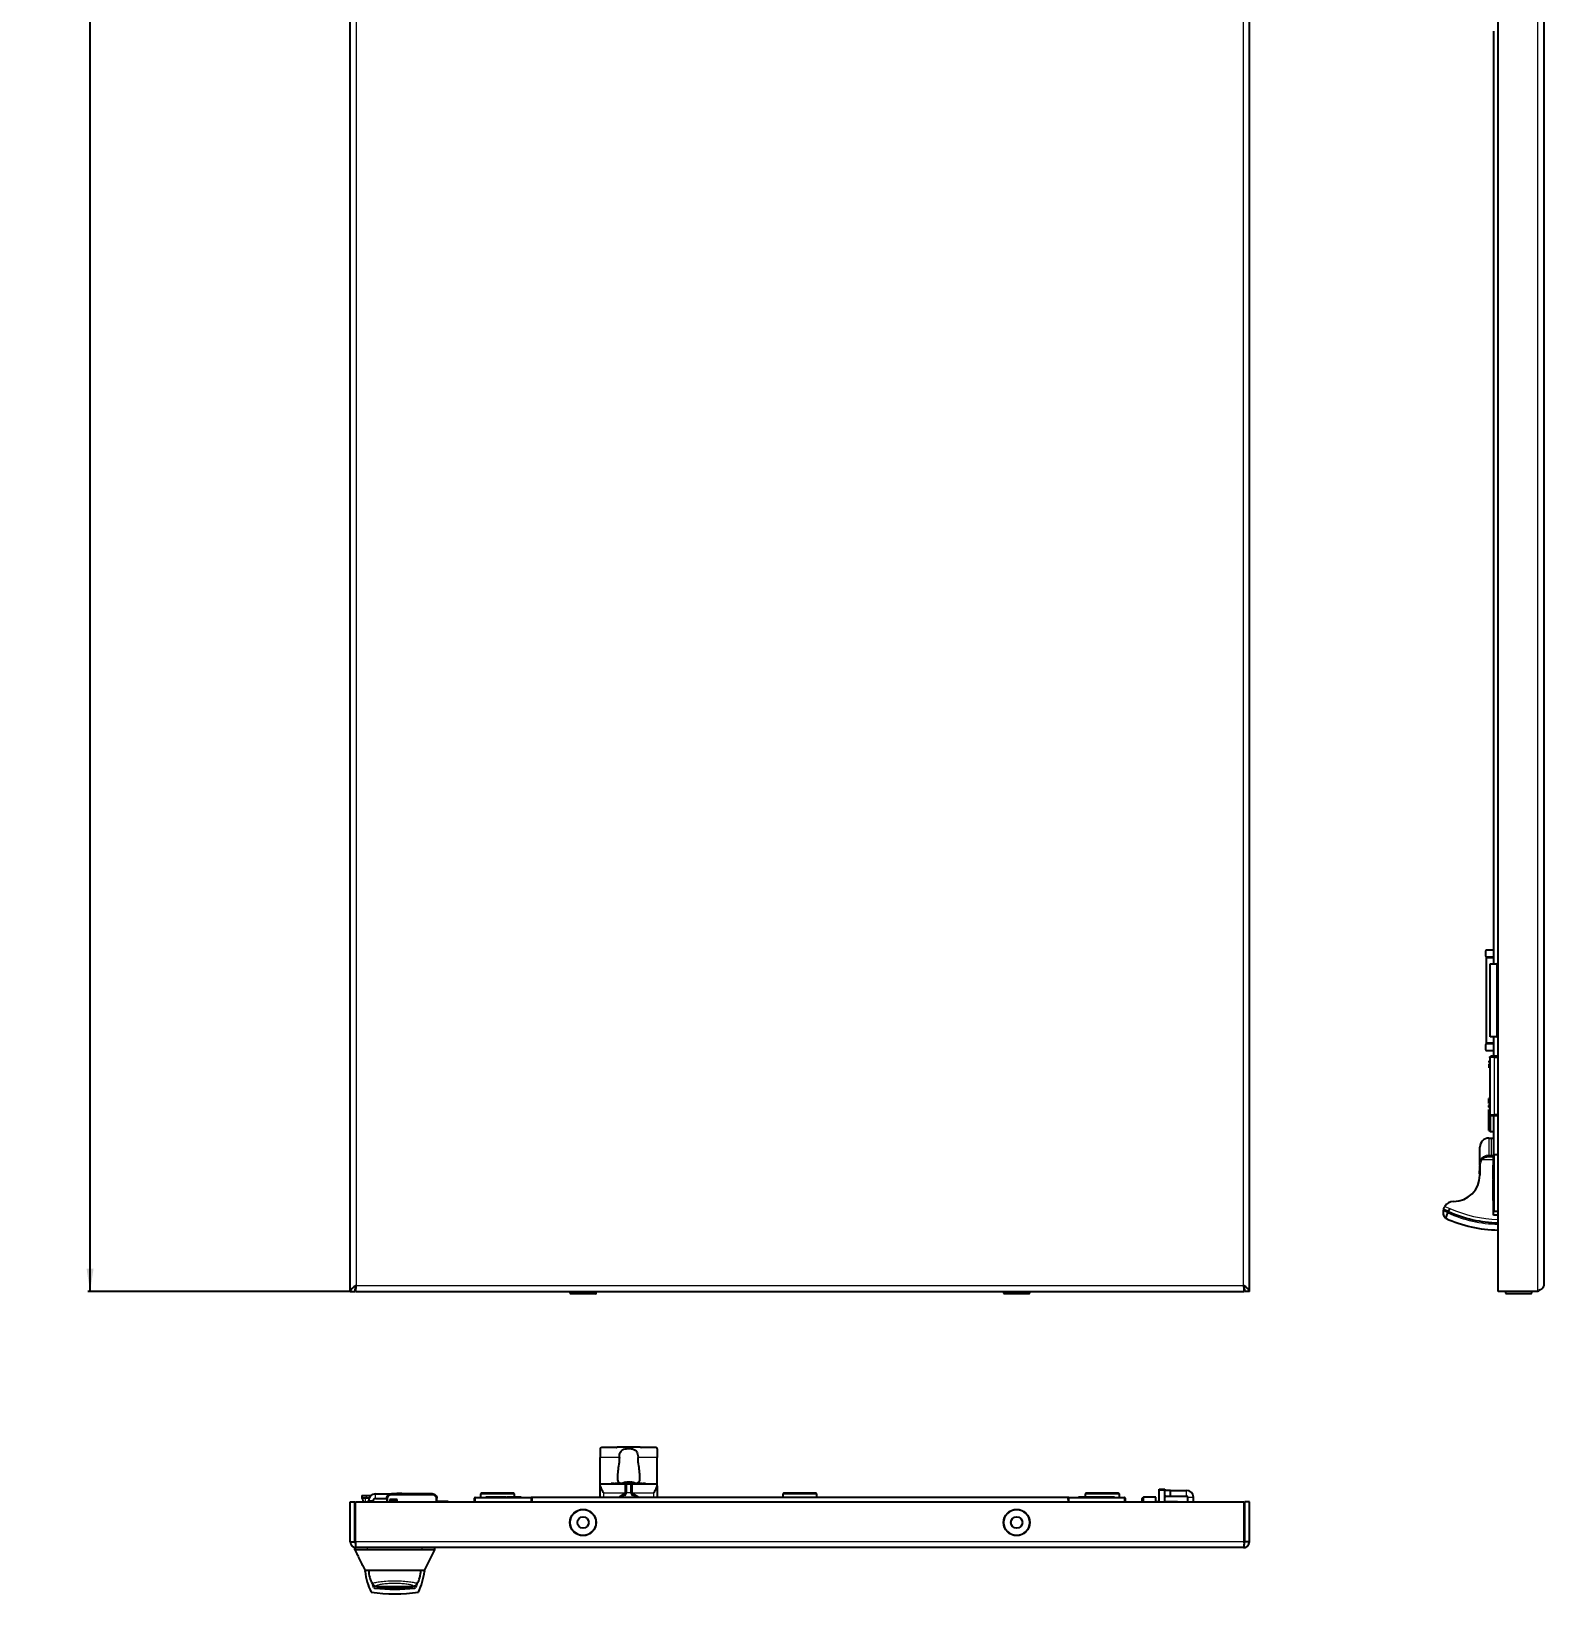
# Model space of a CAD drawing. Header units: millimetres. Extents: x -145 to 1282, y -1011 to 1043.
# Drawn here: x -145 to 517, y -1011 to -327 of the extents above; entities that cross this region are included whole.
import ezdxf

# ---------------------------------------------------------------- set-up
doc = ezdxf.new("R2010")
doc.units = ezdxf.units.MM
doc.layers.add('FORMAT', color=7, linetype='Continuous')
doc.styles.add('SLDTEXTSTYLE0', font='TXT', dxfattribs={"width": 0.75})
doc.dimstyles.new('SLDDIMSTYLE0', dxfattribs={"dimtxt": 20, "dimasz": 10, "dimexe": 0, "dimexo": 0.0625, "dimgap": 5, "dimtad": 2, "dimdec": 1, "dimrnd": 1e-09, "dimzin": 12, "dimdsep": 46, "dimtxsty": 'SLDTEXTSTYLE0', "dimsah": 1, "dimcen": 0.09, "dimadec": 0, "dimazin": 3, "dimtfac": 1, "dimtofl": 0, "dimtmove": 0, "dimatfit": 3, "dimfxl": 0, "dimfrac": 2, "dimtolj": 1, "dimtzin": 12, "dimarcsym": 0})

# ---------------------------------------------------------------- blocks, each defined once
blk = doc.blocks.new('_D_1')
at = {"layer": 'FORMAT'}
for p, q in [((-5.7, 876.15), (-120.7, 876.15)), ((-119.7, -878.85), (-119.7, 876.15)), ((-5.7, -878.85), (-120.7, -878.85))]:
    blk.add_line(p, q, dxfattribs=at)
for points in [[(-119.7, 876.15), (-121.24, 866.15), (-118.16, 866.15)], [(-119.7, -878.85), (-118.16, -868.85), (-121.24, -868.85)]]:
    blk.add_solid(points, dxfattribs=at)
at = {"layer": 'FORMAT', "insert": (-145.48, 25.97), "char_height": 20, "attachment_point": 1, "rotation": 90, "style": 'SLDTEXTSTYLE0'}
blk.add_mtext('1755', dxfattribs=at)

msp = doc.modelspace()

# ---------------------------------------------------------------- linework, layer by layer
at = {"color": 7, "linetype": 'Continuous', "lineweight": 25}
for p, q in [((-5.69, -878.85), (-5.69, 876.15)), ((388.31, -878.85), (388.31, 876.15)), ((497.27, -878.85), (497.27, 876.15)), ((517.27, -78.85), (517.27, -876.25)), ((495.27, -326.85), (495.27, -735.35)), ((491.72, -729.85), (491.72, -731.85)), ((495.27, -729.35), (492.22, -729.35)), ((492.22, -732.35), (495.27, -732.35)), ((492.22, -732.35), (492.22, -732.65)), ((494.72, -732.35), (494.72, -732.65)), ((492.22, -770.05), (492.22, -732.65)), ((492.22, -732.65), (495.22, -732.65)), ((493.77, -735.35), (496.77, -735.35)), ((493.77, -767.35), (493.77, -735.35)), ((495.22, -732.65), (495.27, -732.65)), ((497.27, -735.35), (496.77, -735.35)), ((491.72, -770.85), (491.72, -772.85)), ((495.22, -770.05), (492.22, -770.05)), ((492.22, -770.05), (492.22, -770.35)), ((495.27, -770.35), (492.22, -770.35)), ((492.22, -773.35), (495.27, -773.35)), ((496.77, -767.35), (493.77, -767.35)), ((494.72, -770.05), (494.72, -770.35)), ((495.27, -770.05), (495.22, -770.05)), ((495.27, -767.35), (495.27, -775.85)), ((496.77, -767.35), (497.27, -767.35)), ((493.67, -776.35), (493.67, -801.35)), ((497.27, -775.85), (495.67, -775.85)), ((493.67, -793.95), (493.27, -794.35)), ((493.27, -796.6), (493.27, -794.35)), ((493.27, -798.16), (493.27, -797.44)), ((493.27, -801.35), (493.27, -799.12)), ((493.27, -808.35), (493.27, -801.35)), ((493.77, -801.35), (493.77, -808.85)), ((495.27, -801.85), (495.27, -818.85)), ((495.67, -801.85), (497.16, -801.85)), ((493.27, -808.35), (493.77, -808.85)), ((493.27, -811.7), (493.27, -811.7)), ((493.27, -811.7), (493.3, -811.7)), ((493.3, -811.7), (494.26, -811.7)), ((493.77, -808.85), (495.27, -808.85)), ((494.26, -811.7), (495.27, -811.7)), ((489.27, -821.64), (489.27, -815.7)), ((489.27, -821.64), (489.27, -815.7)), ((493.27, -819.7), (495.27, -819.7)), ((495.27, -818.85), (495.57, -818.85)), ((495.27, -843.55), (495.27, -819.15)), ((495.57, -818.85), (496.22, -818.85)), ((496.22, -818.85), (497.27, -818.85)), ((489.16, -825.85), (489.17, -825.85)), ((489.17, -824.03), (489.27, -824.03)), ((489.17, -824.16), (489.27, -824.16)), ((489.17, -824.16), (489.17, -825.72)), ((489.17, -825.72), (489.27, -825.72)), ((489.17, -825.85), (489.27, -825.85)), ((489.17, -825.92), (489.27, -825.92)), ((489.17, -826.05), (489.27, -826.05)), ((489.17, -827.05), (489.17, -826.05)), ((489.17, -827.05), (489.27, -827.05)), ((489.17, -827.55), (489.17, -827.05)), ((489.17, -827.55), (489.27, -827.55)), ((489.27, -823.7), (489.27, -821.64)), ((489.27, -823.7), (489.27, -827.95)), ((495.07, -823.5), (495.27, -823.5)), ((495.07, -826.46), (495.07, -823.5)), ((495.07, -828.45), (495.07, -826.46)), ((495.07, -826.46), (495.27, -826.46)), ((495.05, -829.89), (495.27, -829.89)), ((495.07, -833.05), (495.05, -833.05)), ((495.07, -828.45), (495.27, -828.45)), ((495.07, -829.8), (495.07, -828.45)), ((495.07, -829.8), (495.27, -829.8)), ((495.07, -831.46), (495.07, -830.06)), ((495.07, -832.51), (495.07, -831.46)), ((495.07, -831.46), (495.27, -831.46)), ((495.07, -832.51), (495.27, -832.51)), ((495.07, -834.38), (495.07, -832.51)), ((495.07, -834.38), (495.27, -834.38)), ((495.07, -835.18), (495.07, -834.38)), ((495.07, -835.18), (495.27, -835.18)), ((495.07, -838.99), (495.27, -838.99)), ((475.54, -843.88), (473.38, -842.99)), ((495.27, -845.5), (495.27, -843.55)), ((497.27, -845.5), (495.27, -845.5)), ((497.27, -843.85), (495.57, -843.85)), ((-5.69, -878.85), (-3.69, -878.85)), ((-3.39, -878.85), (-3.39, -877.17)), ((-3.39, -878.85), (386.01, -878.85)), ((90.56, -878.85), (90.56, -879.6)), ((99.32, -879.85), (90.81, -879.85)), ((101.81, -879.85), (99.32, -879.85)), ((102.06, -879.6), (102.06, -878.85)), ((280.56, -878.85), (280.56, -879.6)), ((291.81, -879.85), (280.81, -879.85)), ((292.06, -879.6), (292.06, -878.85)), ((386.01, -876.85), (386.01, -878.85)), ((388.31, -878.85), (386.31, -878.85)), ((514.67, -878.85), (497.27, -878.85)), ((500.52, -878.85), (500.52, -879.6)), ((511.77, -879.85), (500.77, -879.85)), ((512.02, -879.6), (512.02, -878.85)), ((103.81, -947.75), (103.81, -951.59)), ((110.83, -947.19), (105.31, -947.19)), ((111.72, -947.14), (111.19, -947.15)), ((120.91, -947.09), (111.72, -947.09)), ((121.42, -947.15), (120.91, -947.14)), ((127.31, -947.19), (121.79, -947.19)), ((128.81, -947.75), (128.81, -951.59)), ((103.81, -963.09), (103.81, -951.59)), ((128.81, -963.09), (128.81, -951.59)), ((103.81, -963.96), (103.81, -963.09)), ((103.81, -963.09), (117.31, -963.09)), ((103.81, -969.09), (103.81, -963.96)), ((108.69, -962.99), (108.69, -963.09)), ((108.83, -962.99), (108.83, -963.09)), ((108.95, -962.99), (108.95, -963.09)), ((109.76, -962.99), (108.95, -962.99)), ((109.76, -962.99), (109.76, -963.09)), ((109.91, -962.99), (109.91, -963.09)), ((110.03, -962.99), (110.03, -963.09)), ((110.36, -962.99), (110.36, -963.09)), ((110.55, -962.99), (110.55, -963.09)), ((111.08, -962.99), (111.08, -963.09)), ((111.46, -958.87), (111.46, -961.46)), ((111.56, -962.99), (111.56, -963.09)), ((111.73, -962.99), (111.73, -963.09)), ((112.19, -962.99), (112.19, -963.09)), ((112.33, -962.99), (112.33, -963.09)), ((112.45, -962.99), (112.45, -963.09)), ((112.76, -962.99), (112.76, -963.09)), ((114.04, -962.99), (112.92, -962.99)), ((114.04, -962.99), (114.04, -963.09)), ((114.17, -962.99), (114.17, -963.09)), ((114.37, -962.99), (114.37, -963.09)), ((114.38, -962.99), (114.38, -963.09)), ((114.97, -962.99), (114.38, -962.99)), ((114.97, -962.99), (114.97, -963.09)), ((115.24, -962.76), (115.21, -962.53)), ((115.28, -962.77), (115.25, -962.46)), ((115.27, -962.62), (115.27, -962.53)), ((115.87, -962.99), (115.29, -962.99)), ((115.31, -967.09), (115.31, -963.09)), ((115.31, -963.09), (117.31, -963.09)), ((115.87, -962.99), (115.87, -963.09)), ((115.88, -962.99), (115.88, -963.09)), ((115.88, -962.99), (116.06, -962.99)), ((116.06, -962.99), (116.06, -963.09)), ((116.06, -962.99), (116.06, -962.99)), ((116.09, -962.49), (116.08, -962.46)), ((116.08, -962.99), (116.08, -963.09)), ((116.23, -962.99), (116.23, -963.09)), ((117.03, -962.99), (116.23, -962.99)), ((117.03, -962.99), (117.03, -963.09)), ((117.17, -962.99), (117.17, -963.09)), ((117.29, -962.99), (117.29, -963.09)), ((117.31, -963.09), (117.31, -967.09)), ((117.36, -962.53), (117.37, -962.46)), ((117.38, -963.02), (117.58, -963.01)), ((117.72, -962.65), (117.73, -962.53)), ((117.72, -962.99), (117.72, -963.09)), ((117.81, -963.09), (128.81, -963.09)), ((117.84, -962.99), (117.84, -963.09)), ((118.21, -962.99), (118.21, -963.09)), ((118.47, -962.99), (118.47, -963.09)), ((118.59, -962.99), (118.59, -963.09)), ((118.73, -962.99), (118.73, -963.09)), ((118.85, -962.99), (118.85, -963.09)), ((119.28, -962.99), (119.28, -963.09)), ((119.31, -962.99), (119.28, -962.99)), ((119.32, -962.99), (119.32, -963.09)), ((119.35, -962.99), (119.35, -963.09)), ((119.51, -962.99), (119.51, -963.09)), ((119.86, -962.99), (119.86, -963.09)), ((120.35, -962.99), (120.35, -963.09)), ((120.55, -962.99), (120.55, -963.09)), ((120.89, -962.99), (120.89, -963.09)), ((121.05, -962.99), (121.05, -963.09)), ((122.11, -962.99), (121.05, -962.99)), ((121.16, -961.46), (121.16, -958.87)), ((122.11, -962.99), (122.11, -963.09)), ((122.42, -962.99), (122.42, -963.09)), ((122.59, -962.99), (122.59, -963.09)), ((122.96, -962.99), (122.96, -963.09)), ((123.72, -962.99), (122.96, -962.99)), ((123.72, -962.99), (123.72, -963.09)), ((128.81, -963.96), (128.81, -963.09)), ((128.81, -963.96), (128.81, -969.09)), ((-5.69, -971.09), (-3.69, -971.09)), ((-5.69, -988.49), (-5.69, -971.09)), ((-3.69, -988.49), (-3.69, -971.09)), ((-3.39, -988.49), (-3.39, -971.09)), ((-3.39, -971.09), (386.01, -971.09)), ((-0.69, -968.19), (1.31, -968.19)), ((-0.69, -968.19), (-0.69, -969.09)), ((1.31, -969.49), (-0.29, -969.49)), ((-0.1, -971.09), (-0.19, -969.49)), ((1.31, -968.19), (3.51, -968.19)), ((2.52, -969.49), (1.31, -969.49)), ((2.31, -971.09), (2.31, -970.59)), ((4.31, -971.09), (4.31, -970.59)), ((5.31, -967.59), (11.81, -967.59)), ((5.31, -969.59), (10.31, -969.59)), ((10.31, -969.49), (10.31, -971.09)), ((11.71, -970.04), (11.71, -971.09)), ((14.91, -970.04), (11.71, -970.04)), ((11.71, -970.79), (14.91, -970.79)), ((30.31, -967.49), (12.31, -967.49)), ((14.91, -971.09), (14.91, -970.04)), ((32.31, -971.09), (32.31, -969.49)), ((36.71, -970.89), (32.31, -970.89)), ((48.81, -971.09), (48.81, -969.39)), ((49.11, -969.09), (73.51, -969.09)), ((51.81, -967.09), (51.31, -967.59)), ((51.31, -967.59), (51.31, -969.09)), ((66.31, -967.59), (51.31, -967.59)), ((51.81, -967.09), (65.81, -967.09)), ((53.67, -968.89), (53.67, -969.09)), ((57.48, -968.89), (57.48, -969.09)), ((57.48, -968.89), (58.27, -968.89)), ((58.27, -968.89), (58.27, -969.09)), ((58.27, -968.89), (60.15, -968.89)), ((59.61, -968.89), (59.61, -968.86)), ((60.15, -968.89), (60.15, -969.09)), ((60.15, -968.89), (61.2, -968.89)), ((61.2, -968.89), (61.2, -969.09)), ((61.2, -968.89), (62.6, -968.89)), ((62.77, -968.86), (62.77, -969.09)), ((62.85, -968.89), (62.85, -969.09)), ((62.85, -968.89), (64.21, -968.89)), ((64.21, -968.89), (64.21, -969.09)), ((64.21, -968.89), (66.2, -968.89)), ((66.31, -967.59), (65.81, -967.09)), ((66.2, -968.89), (66.2, -969.09)), ((66.2, -968.89), (69.16, -968.89)), ((66.31, -968.89), (66.31, -967.59)), ((69.16, -968.89), (69.16, -969.09)), ((308.81, -969.09), (73.81, -969.09)), ((73.81, -969.09), (73.81, -969.39)), ((73.81, -969.39), (73.81, -970.03)), ((73.81, -970.03), (73.81, -971.09)), ((115.31, -967.09), (115.31, -967.12)), ((117.31, -967.12), (117.31, -967.09)), ((184.31, -967.09), (183.81, -967.59)), ((183.81, -967.59), (183.81, -969.09)), ((197.8, -967.59), (183.81, -967.59)), ((184.31, -967.09), (197.37, -967.09)), ((197.37, -967.09), (198.31, -967.09)), ((198.81, -967.59), (197.8, -967.59)), ((198.81, -967.59), (198.31, -967.09)), ((198.81, -969.09), (198.81, -967.59)), ((308.81, -969.09), (308.81, -969.39)), ((308.81, -970.03), (308.81, -969.39)), ((308.81, -970.03), (308.81, -971.09)), ((309.11, -969.09), (333.51, -969.09)), ((313.46, -968.89), (313.46, -969.09)), ((313.46, -968.89), (313.81, -968.89)), ((313.81, -968.89), (313.81, -969.09)), ((313.81, -968.89), (314.06, -968.89)), ((314.06, -968.89), (314.06, -969.09)), ((314.06, -968.89), (314.17, -968.89)), ((314.17, -968.89), (314.17, -969.09)), ((315.2, -968.89), (315.2, -969.09)), ((315.2, -968.89), (315.85, -968.89)), ((315.87, -968.89), (315.87, -969.09)), ((315.87, -968.89), (316.2, -968.89)), ((316.2, -968.89), (316.2, -969.09)), ((316.81, -967.09), (316.31, -967.59)), ((316.31, -967.59), (316.31, -968.89)), ((331.31, -967.59), (316.31, -967.59)), ((316.81, -967.09), (330.81, -967.09)), ((319.52, -969.09), (319.52, -968.86)), ((319.66, -968.89), (320.44, -968.89)), ((320.44, -968.89), (320.44, -969.09)), ((320.44, -968.89), (321.23, -968.89)), ((321.23, -968.89), (321.23, -969.09)), ((321.23, -968.89), (321.72, -968.89)), ((321.72, -968.89), (321.72, -969.09)), ((321.72, -968.89), (323.11, -968.89)), ((322.75, -968.86), (322.75, -968.89)), ((323.11, -968.89), (323.11, -969.09)), ((323.11, -968.89), (324.16, -968.89)), ((324.16, -968.89), (324.16, -969.09)), ((325.2, -968.89), (325.2, -969.09)), ((325.2, -968.89), (327.17, -968.89)), ((327.17, -968.89), (327.17, -969.09)), ((327.17, -968.89), (329.16, -968.89)), ((329.16, -968.89), (329.16, -969.09)), ((331.31, -967.59), (330.81, -967.09)), ((331.31, -969.09), (331.31, -967.59)), ((333.81, -969.39), (333.81, -971.09)), ((341.26, -971.09), (341.26, -969.64)), ((347.26, -969.04), (341.86, -969.04)), ((347.26, -971.09), (347.26, -969.04)), ((348.76, -971.04), (347.51, -971.04)), ((348.76, -966.04), (348.76, -965.54)), ((348.76, -965.54), (351.26, -965.54)), ((348.76, -971.09), (348.76, -966.04)), ((351.26, -965.54), (351.26, -966.04)), ((351.26, -971.09), (351.26, -966.04)), ((351.76, -966.04), (351.26, -966.08)), ((356.7, -971.04), (351.26, -971.04)), ((353.76, -966.04), (351.76, -966.04)), ((351.76, -968.54), (353.76, -968.54)), ((353.76, -966.04), (360.76, -966.04)), ((353.76, -968.54), (353.76, -966.04)), ((353.76, -968.54), (360.76, -968.54)), ((356.75, -971.09), (356.7, -971.04)), ((356.7, -971.09), (356.7, -971.04)), ((361.26, -971.09), (361.26, -969.04)), ((363.76, -971.09), (363.76, -969.04)), ((386.01, -988.49), (386.01, -971.09)), ((388.31, -971.09), (386.31, -971.09)), ((386.31, -988.49), (386.31, -971.09)), ((388.31, -988.49), (388.31, -971.09)), ((-5.69, -988.49), (-3.69, -988.49)), ((-3.69, -992.09), (-3.69, -991.09)), ((-3.09, -991.09), (-3.69, -991.09)), ((385.71, -991.09), (-3.09, -991.09)), ((25.81, -992.09), (1.81, -992.09)), ((26.81, -1001.09), (31.34, -992.03)), ((31.31, -992.09), (31.31, -991.09)), ((388.31, -988.49), (386.31, -988.49)), ((3.21, -1001.09), (0.81, -1001.09)), ((0.85, -1001.09), (0.85, -1001.3)), ((24.41, -1001.09), (3.21, -1001.09)), ((26.81, -1001.09), (24.41, -1001.09)), ((26.77, -1001.3), (26.77, -1001.09)), ((7.98, -1008.07), (19.57, -1008.07)), ((7.98, -1008.07), (8.12, -1008.07))]:
    msp.add_line(p, q, dxfattribs=at)
at = {"color": 8, "linetype": 'Continuous', "lineweight": 18}
for p, q in [((514.67, -878.85), (514.67, 876.15)), ((385.71, -876.25), (385.71, 873.55)), ((-3.09, -78.82), (-3.09, -876.25)), ((495.22, -732.65), (495.22, -732.35)), ((495.22, -735.35), (495.22, -732.65)), ((496.77, -767.35), (496.77, -735.35)), ((495.22, -770.05), (495.22, -767.35)), ((495.22, -770.35), (495.22, -770.05)), ((495.67, -776.35), (497.27, -776.35)), ((495.67, -801.35), (495.67, -776.35)), ((497.27, -801.35), (495.67, -801.35)), ((493.3, -819.2), (493.3, -811.7)), ((494.26, -811.7), (494.26, -819.2)), ((489.27, -815.7), (489.27, -815.7)), ((495.27, -821.2), (490.15, -821.2)), ((493.27, -819.7), (493.27, -819.2)), ((493.27, -819.2), (493.3, -819.2)), ((493.3, -819.7), (493.3, -819.2)), ((493.3, -819.2), (494.26, -819.2)), ((494.26, -819.2), (495.27, -819.2)), ((495.27, -819.15), (495.57, -819.15)), ((495.57, -818.85), (495.57, -819.15)), ((497.27, -819.15), (495.57, -819.15)), ((495.57, -819.15), (495.57, -843.55)), ((473.94, -841.6), (476.14, -842.51)), ((495.07, -837.76), (495.27, -837.76)), ((495.27, -843.55), (495.57, -843.55)), ((495.57, -843.55), (495.57, -843.85)), ((495.57, -843.55), (497.27, -843.55)), ((-3.09, -876.25), (385.71, -876.25)), ((90.56, -879.6), (99.45, -879.6)), ((99.45, -879.6), (102.06, -879.6)), ((280.56, -879.6), (292.06, -879.6)), ((500.52, -879.6), (512.02, -879.6)), ((112.22, -951.59), (103.81, -951.59)), ((128.81, -951.59), (120.4, -951.59)), ((112.92, -962.99), (112.92, -963.09)), ((114.81, -967.09), (114.81, -963.09)), ((117.81, -963.09), (117.81, -967.09)), ((-0.69, -969.09), (1.31, -969.09)), ((0.81, -969.49), (0.9, -971.09)), ((1.31, -968.19), (1.31, -969.09)), ((1.31, -969.09), (2.71, -969.09)), ((1.31, -969.49), (1.31, -969.09)), ((4.31, -970.59), (2.31, -970.59)), ((5.31, -969.59), (5.31, -967.59)), ((10.81, -971.09), (10.81, -969.49)), ((14.91, -970.24), (11.71, -970.24)), ((12.31, -967.99), (30.31, -967.99)), ((31.81, -969.49), (31.81, -971.09)), ((36.71, -971.09), (36.71, -970.89)), ((49.11, -969.39), (48.81, -969.39)), ((49.11, -969.09), (49.11, -969.39)), ((49.11, -969.39), (49.11, -971.09)), ((73.51, -969.39), (49.11, -969.39)), ((54.9, -968.89), (54.9, -969.09)), ((73.51, -969.09), (73.51, -969.39)), ((73.51, -971.09), (73.51, -969.39)), ((73.81, -969.39), (73.51, -969.39)), ((105.31, -967.09), (114.81, -967.09)), ((105.31, -967.09), (105.31, -969.09)), ((114.45, -967.6), (114.58, -968.08)), ((114.81, -967.09), (115.31, -967.09)), ((114.81, -967.12), (114.81, -967.09)), ((114.81, -967.12), (115.31, -967.12)), ((117.31, -967.09), (115.31, -967.09)), ((117.31, -967.09), (117.81, -967.09)), ((117.31, -967.12), (117.81, -967.12)), ((117.81, -967.09), (117.81, -967.12)), ((117.81, -967.09), (127.31, -967.09)), ((118.03, -968.08), (118.17, -967.6)), ((127.31, -969.09), (127.31, -967.09)), ((309.11, -969.39), (308.81, -969.39)), ((309.11, -969.39), (309.11, -969.09)), ((309.11, -969.39), (309.11, -971.09)), ((333.51, -969.39), (309.11, -969.39)), ((317.94, -968.89), (317.94, -969.09)), ((333.51, -969.09), (333.51, -969.39)), ((333.51, -971.09), (333.51, -969.39)), ((333.81, -969.39), (333.51, -969.39)), ((341.86, -969.04), (341.86, -971.09)), ((347.51, -971.04), (347.51, -971.09)), ((351.26, -966.04), (348.76, -966.04)), ((360.76, -968.54), (360.76, -966.04)), ((361.26, -969.04), (363.76, -969.04)), ((386.01, -988.49), (-3.39, -988.49)), ((1.81, -992.09), (1.81, -991.09)), ((25.81, -992.09), (25.81, -991.09))]:
    msp.add_line(p, q, dxfattribs=at)
at = {"color": 7, "linetype": 'Continuous', "lineweight": 25, "flags": 128}
for points in [[(386.31, -977.59), (386.17, -977.34), (386.01, -977.07)], [(386.01, -986.11), (386.17, -985.84), (386.31, -985.59)], [(4.69, -1008.52), (4.33, -1007.63), (4.23, -1007.35)], [(23.5, -1007.03), (23.28, -1007.63), (22.92, -1008.52)]]:
    msp.add_lwpolyline(points, dxfattribs=at)
at = {"color": 8, "linetype": 'Continuous', "lineweight": 18, "flags": 128}
for points in [[(386.01, -977.66), (386.3, -978.25), (386.31, -978.27)], [(386.31, -984.9), (386.3, -984.92), (386.01, -985.51)]]:
    msp.add_lwpolyline(points, dxfattribs=at)
at = {"color": 7, "linetype": 'Continuous', "lineweight": 25}
for centre, radius in [((96.31, -980.09), 5.75), ((96.31, -980.09), 2.5), ((286.31, -980.09), 5.75), ((286.31, -980.09), 2.5)]:
    msp.add_circle(centre, radius, dxfattribs=at)
at = {"color": 8, "linetype": 'Continuous', "lineweight": 18}
for centre in [(96.31, -980.09), (286.31, -980.09)]:
    msp.add_circle(centre, 5.5, dxfattribs=at)
at = {"color": 7, "linetype": 'Continuous', "lineweight": 25}
for centre, radius, start, end in [((492.22, -729.85), 0.5, 90, 180), ((492.22, -731.85), 0.5, 180, 270), ((492.22, -770.85), 0.5, 90, 180), ((492.22, -772.85), 0.5, 180, 270), ((493.27, -815.7), 4, 90, 180), ((493.27, -815.7), 4, 90, 180), ((493.27, -823.7), 4, 141.31781, 180), ((495.57, -819.15), 0.3, 90, 180), ((477.77, -827.95), 11.5, 270, 0), ((477.77, -843.95), 4.5, 90, 148.43185), ((498.27, -793.8), 58.2, 245.70354, 269.01549), ((498.27, -793.8), 55, 245.58594, 268.9582), ((495.57, -843.55), 0.3, 180, 270), ((90.81, -879.6), 0.25, 180, 270), ((101.81, -879.6), 0.25, 270, 0), ((280.81, -879.6), 0.25, 180, 270), ((291.81, -879.6), 0.25, 270, 0), ((500.77, -879.6), 0.25, 180, 270), ((511.77, -879.6), 0.25, 270, 0), ((116.31, -970.39), 8, 98.41771, 108.44436), ((116.34, -966.72), 4.34, 104.99458, 114.66368), ((114.99, -968.3), 5.54, 85.14071, 94.85929), ((115.34, -962.55), 0.133, 135.20997, 169.83797), ((116.36, -970.48), 8.03, 91.99978, 97.83609), ((116.72, -964.14), 1.85, 119.67191, 132.73716), ((116.79, -968.96), 6.5, 92.24647, 98.7173), ((115.83, -968.91), 6.45, 85.77538, 87.76397), ((116.25, -970.48), 8.03, 82.16391, 88.00022), ((116.16, -966.8), 4.43, 65.15746, 74.45727), ((117.24, -964.09), 1.64, 72.5824, 85.536), ((116.31, -970.39), 8, 70.1778, 81.58229), ((116.32, -969.42), 7.03, 70.80686, 78.43412), ((118.33, -965.12), 2.36, 82.549, 97.451), ((-0.29, -969.09), 0.4, 180, 270), ((5.31, -970.59), 3, 90, 180), ((5.31, -970.59), 1, 90, 180), ((36.71, -971.49), 0.6, 41.81031, 90), ((49.11, -969.39), 0.3, 90, 180), ((73.51, -969.39), 0.3, 0, 90), ((116.31, -974.09), 6.25, 106.01339, 126.8699), ((114.31, -967.12), 1, 286.01339, 0), ((118.31, -967.12), 1, 180, 253.98661), ((116.31, -974.09), 6.25, 53.1301, 73.98661), ((309.11, -969.39), 0.3, 90, 180), ((333.51, -969.39), 0.3, 0, 90), ((341.86, -969.64), 0.6, 90, 180), ((347.51, -970.79), 0.25, 180, 270), ((351.76, -969.04), 0.5, 90, 180), ((360.76, -969.04), 3, 0, 90), ((360.76, -969.04), 0.5, 360, 90), ((378.81, -981.59), 7.5, 343.7398, 16.2602), ((-7.13, -1001.3), 7.98, 358.26695, 359.99994), ((27.7, -998.73), 27, 185.96099, 206.16954), ((13.81, -1001.09), 11.4, 180, 210.87421), ((13.81, -1001.09), 11.4, 329.05608, 0), ((-0.08, -998.73), 27, 333.83046, 354.03918), ((34.75, -1001.3), 7.98, 180, 181.7325), ((13.81, -929.3), 82, 262.75342, 277.24658), ((5.15, -1008.32), 0.5, 203.04365, 263.74905), ((13.81, -929.3), 80, 263.74905, 276.25095), ((22.46, -1008.32), 0.5, 276.25095, 336.95635)]:
    msp.add_arc(centre, radius, start, end, dxfattribs=at)
at = {"color": 8, "linetype": 'Continuous', "lineweight": 18}
for centre, radius, start, end in [((493.27, -823.7), 4.5, 90, 152.71955), ((493.77, -819.21), 0.491, 271.15589, 1.11103), ((498.27, -793.8), 55.65, 245.60841, 268.97035), ((498.27, -793.8), 53.5, 245.55903, 268.92899), ((116.31, -974.09), 6.75, 106.01339, 132.20545), ((114.31, -967.12), 0.5, 286.01339, 0), ((118.31, -967.12), 0.5, 180, 253.98661), ((116.31, -974.09), 6.75, 47.79455, 73.98661)]:
    msp.add_arc(centre, radius, start, end, dxfattribs=at)
at = {"color": 7, "linetype": 'Continuous', "lineweight": 25}
for points, knots in [([(493.37, -778.35), (493.37, -778.29), (493.37, -778.21), (493.37, -778.12), (493.37, -778.03), (493.37, -777.9), (493.37, -777.87), (493.37, -777.85)], [0, 0, 0, 0, 0.124693, 0.187182, 0.249773, 0.500039, 1, 1, 1, 1]), ([(493.37, -778.56), (493.37, -778.55), (493.37, -778.55), (493.37, -778.54), (493.37, -778.53), (493.37, -778.51), (493.37, -778.47), (493.37, -778.42), (493.37, -778.38), (493.37, -778.36), (493.37, -778.35)], [0, 0, 0, 0, 0.128825, 0.180169, 0.243397, 0.36986, 0.499864, 0.749649, 0.843476, 1, 1, 1, 1]), ([(493.37, -780.07), (493.37, -779.99), (493.37, -779.83), (493.37, -779.61), (493.37, -779.44), (493.37, -779.27), (493.37, -779.16), (493.37, -779.15), (493.37, -779.14)], [0, 0, 0, 0, 0.1250486, 0.2498861, 0.3708558, 0.4998199, 0.7496086, 1, 1, 1, 1]), ([(493.37, -780.91), (493.37, -780.9), (493.37, -780.89), (493.37, -780.8), (493.37, -780.71), (493.37, -780.58), (493.37, -780.37), (493.37, -780.19), (493.37, -780.07)], [0, 0, 0, 0, 0.25007, 0.379181, 0.500499, 0.62417, 0.750842, 1, 1, 1, 1]), ([(493.37, -796.79), (493.37, -796.8), (493.37, -796.81), (493.37, -796.9), (493.37, -796.99), (493.37, -797.12), (493.37, -797.33), (493.37, -797.51), (493.37, -797.64)], [0, 0, 0, 0, 0.25007, 0.379559, 0.500499, 0.624556, 0.750843, 1, 1, 1, 1]), ([(493.37, -797.64), (493.37, -797.67), (493.37, -797.75), (493.37, -797.91), (493.37, -798.09), (493.37, -798.27), (493.37, -798.43), (493.37, -798.54), (493.37, -798.55), (493.37, -798.56)], [0, 0, 0, 0, 0.062637, 0.125278, 0.250072, 0.374841, 0.499994, 0.749696, 1, 1, 1, 1]), ([(493.37, -799.14), (493.37, -799.15), (493.37, -799.15), (493.37, -799.16), (493.37, -799.17), (493.37, -799.19), (493.37, -799.26), (493.37, -799.31), (493.37, -799.35)], [0, 0, 0, 0, 0.13107, 0.182437, 0.243796, 0.371388, 0.500442, 1, 1, 1, 1]), ([(493.37, -799.35), (493.37, -799.38), (493.37, -799.43), (493.37, -799.52), (493.37, -799.58), (493.37, -799.67), (493.37, -799.8), (493.37, -799.83), (493.37, -799.85)], [0, 0, 0, 0, 0.062686, 0.125173, 0.187628, 0.250185, 0.500314, 1, 1, 1, 1]), ([(490.15, -821.2), (490.32, -821.01), (490.75, -820.54), (491.69, -819.96), (492.58, -819.73), (493.16, -819.7), (493.27, -819.7), (493.27, -819.7)], [0, 0, 0, 0, 0.19414, 0.485275, 0.898779, 0.996769, 1, 1, 1, 1]), ([(489.17, -824.03), (489.17, -824.03), (489.17, -824.03), (489.17, -824.06), (489.17, -824.11), (489.17, -824.15), (489.17, -824.16)], [0, 0, 0, 0, 0.280836, 0.55925, 0.779182, 1, 1, 1, 1]), ([(489.17, -825.72), (489.17, -825.74), (489.17, -825.78), (489.17, -825.82), (489.17, -825.85), (489.17, -825.85), (489.17, -825.85)], [0, 0, 0, 0, 0.280953, 0.559391, 0.779073, 1, 1, 1, 1]), ([(489.17, -825.78), (489.17, -825.81), (489.17, -825.85), (489.17, -825.92), (489.17, -825.92), (489.17, -825.92)], [0, 0, 0, 0, 0.280801, 0.559621, 1, 1, 1, 1]), ([(489.27, -823.63), (489.27, -823.63), (489.27, -823.63), (489.27, -823.62), (489.27, -823.61), (489.27, -823.52), (489.27, -823.19), (489.27, -822.56), (489.27, -821.96), (489.27, -821.64)], [0, 0, 0, 0, 0.00167, 0.003889, 0.009531, 0.034361, 0.132751, 0.526214, 1, 1, 1, 1]), ([(473.38, -842.99), (473.38, -842.97), (473.39, -842.94), (473.45, -842.69), (473.57, -842.33), (473.74, -841.94), (473.88, -841.7), (473.94, -841.6)], [0, 0, 0, 0, 0.2129, 0.425707, 0.640613, 0.853382, 1, 1, 1, 1]), ([(495.07, -837.76), (495.07, -837.38), (495.07, -836.68), (495.07, -835.83), (495.07, -835.38), (495.07, -835.36)], [0, 0, 0, 0, 0.522437, 0.975649, 1, 1, 1, 1]), ([(495.07, -838.99), (495.07, -838.81), (495.07, -838.47), (495.07, -837.98), (495.07, -837.76)], [0, 0, 0, 0, 0.5368, 1, 1, 1, 1]), ([(474.32, -846.84), (474.29, -846.81), (474.21, -846.71), (473.75, -846.07), (473.23, -844.88), (473.3, -843.71), (473.33, -843.22)], [0, 0, 0, 0, 0.1016514, 0.3451277, 0.7290479, 1, 1, 1, 1]), ([(473.38, -842.99), (473.37, -843.04), (473.35, -843.11), (473.33, -843.2), (473.33, -843.22)], [0, 0, 0, 0, 0.789403, 1, 1, 1, 1]), ([(475.29, -844.48), (475.29, -844.48), (475.29, -844.47), (475.29, -844.46), (475.27, -844.43), (475.16, -844.33), (474.66, -844.01), (474.02, -843.64), (473.48, -843.31), (473.33, -843.22)], [0, 0, 0, 0, 0.003748, 0.008698, 0.018275, 0.054741, 0.199177, 0.774578, 1, 1, 1, 1]), ([(474.32, -846.84), (474.33, -846.79), (474.37, -846.7), (474.61, -846.13), (474.94, -845.34), (475.2, -844.71), (475.29, -844.48)], [0, 0, 0, 0, 0.237351, 0.529954, 0.830331, 1, 1, 1, 1]), ([(475.54, -843.88), (475.55, -843.87), (475.56, -843.84), (475.66, -843.6), (475.81, -843.25), (475.98, -842.88), (476.09, -842.62), (476.13, -842.52), (476.14, -842.51)], [0, 0, 0, 0, 0.214635, 0.429269, 0.643917, 0.858595, 0.982146, 1, 1, 1, 1]), ([(-3.09, -876.25), (-3.43, -876.47), (-3.77, -876.68), (-4.4, -877.12), (-4.69, -877.33), (-5.17, -877.77), (-5.36, -877.98), (-5.62, -878.42), (-5.69, -878.63), (-5.69, -878.85)], [0, 0, 0, 0, 0.25, 0.25, 0.5, 0.5, 0.75, 0.75, 1, 1, 1, 1]), ([(-3.09, -876.25), (-3.25, -876.68), (-3.4, -877.12), (-3.63, -877.98), (-3.69, -878.42), (-3.69, -878.85)], [0, 0, 0, 0, 0.5, 0.5, 1, 1, 1, 1]), ([(-3.39, -876.85), (-3.34, -876.85), (-3.29, -876.79), (-3.19, -876.56), (-3.14, -876.41), (-3.09, -876.25)], [0, 0, 0, 0, 0.5, 0.5, 1, 1, 1, 1]), ([(-3.39, -878.85), (-3.37, -878.85), (-3.34, -878.78), (-3.29, -878.52), (-3.27, -878.33), (-3.22, -877.85), (-3.19, -877.56), (-3.14, -876.93), (-3.12, -876.59), (-3.09, -876.25)], [0, 0, 0, 0, 0.25, 0.25, 0.5, 0.5, 0.75, 0.75, 1, 1, 1, 1]), ([(388.31, -878.85), (388.31, -878.63), (388.24, -878.42), (387.98, -877.98), (387.79, -877.77), (387.31, -877.33), (387.02, -877.12), (386.39, -876.68), (386.05, -876.47), (385.71, -876.25)], [0, 0, 0, 0, 0.25, 0.25, 0.5, 0.5, 0.75, 0.75, 1, 1, 1, 1]), ([(385.71, -876.25), (385.76, -876.41), (385.81, -876.56), (385.91, -876.79), (385.96, -876.85), (386.01, -876.85)], [0, 0, 0, 0, 0.5, 0.5, 1, 1, 1, 1]), ([(385.71, -876.25), (385.73, -876.59), (385.76, -876.93), (385.81, -877.56), (385.83, -877.85), (385.88, -878.33), (385.91, -878.52), (385.96, -878.78), (385.98, -878.85), (386.01, -878.85)], [0, 0, 0, 0, 0.25, 0.25, 0.5, 0.5, 0.75, 0.75, 1, 1, 1, 1]), ([(386.31, -878.85), (386.31, -878.42), (386.24, -877.98), (386.02, -877.12), (385.87, -876.68), (385.71, -876.25)], [0, 0, 0, 0, 0.5, 0.5, 1, 1, 1, 1]), ([(517.27, -876.25), (517.27, -876.47), (517.2, -876.68), (516.94, -877.12), (516.75, -877.33), (516.27, -877.77), (515.98, -877.98), (515.35, -878.42), (515.01, -878.63), (514.67, -878.85)], [0, 0, 0, 0, 0.25, 0.25, 0.5, 0.5, 0.75, 0.75, 1, 1, 1, 1]), ([(105.31, -947.19), (105.14, -947.2), (104.81, -947.2), (104.36, -947.26), (104.02, -947.38), (103.83, -947.55), (103.82, -947.7), (103.81, -947.75)], [0, 0, 0, 0, 0.2129, 0.425707, 0.640613, 0.853382, 1, 1, 1, 1]), ([(110.83, -947.19), (110.93, -947.18), (111.06, -947.17), (111.17, -947.15), (111.19, -947.15)], [0, 0, 0, 0, 0.789403, 1, 1, 1, 1]), ([(112.22, -951.59), (112.24, -951.17), (112.28, -950.35), (112.64, -949.25), (113.29, -948.44), (114.22, -947.95), (115.37, -947.71), (116.69, -947.66), (118.04, -947.83), (119.17, -948.3), (119.9, -949.11), (120.28, -950.13), (120.39, -951), (120.4, -951.49), (120.4, -951.59)], [0, 0, 0, 0, 0.088505, 0.177138, 0.262858, 0.344694, 0.430485, 0.525193, 0.625645, 0.723911, 0.812494, 0.894483, 0.978997, 1, 1, 1, 1]), ([(121.42, -947.15), (121.44, -947.15), (121.55, -947.17), (121.68, -947.18), (121.79, -947.19)], [0, 0, 0, 0, 0.161974, 1, 1, 1, 1]), ([(128.81, -947.75), (128.79, -947.67), (128.76, -947.51), (128.52, -947.35), (128.17, -947.25), (127.74, -947.2), (127.44, -947.19), (127.31, -947.19)], [0, 0, 0, 0, 0.205683, 0.411346, 0.618649, 0.832339, 1, 1, 1, 1]), ([(112.22, -951.59), (112.16, -952.59), (112.05, -954.73), (111.54, -957.17), (111.48, -958.48), (111.46, -958.87)], [0, 0, 0, 0, 0.378823, 0.812228, 1, 1, 1, 1]), ([(121.16, -958.87), (121.07, -957.96), (120.9, -956.1), (120.44, -953.51), (120.41, -951.97), (120.4, -951.59)], [0, 0, 0, 0, 0.417668, 0.852903, 1, 1, 1, 1]), ([(103.81, -963.96), (103.83, -964.14), (103.89, -964.56), (104.36, -965.51), (104.89, -966.4), (105.24, -966.97), (105.31, -967.08), (105.31, -967.09)], [0, 0, 0, 0, 0.19414, 0.485275, 0.898779, 0.996769, 1, 1, 1, 1]), ([(108.83, -962.99), (108.81, -962.99), (108.77, -962.99), (108.71, -962.99), (108.69, -962.99), (108.69, -962.99), (108.69, -962.99)], [0, 0, 0, 0, 0.280836, 0.55925, 0.779182, 1, 1, 1, 1]), ([(108.95, -962.99), (108.95, -962.99), (108.95, -962.99), (108.92, -962.99), (108.87, -962.99), (108.84, -962.99), (108.83, -962.99)], [0, 0, 0, 0, 0.280888, 0.559482, 0.77927, 1, 1, 1, 1]), ([(109.91, -962.99), (109.89, -962.99), (109.86, -962.99), (109.8, -962.99), (109.77, -962.99), (109.76, -962.99)], [0, 0, 0, 0, 0.280638, 0.560877, 1, 1, 1, 1]), ([(110.03, -962.99), (110.03, -962.99), (110.02, -962.99), (110, -962.99), (109.95, -962.99), (109.92, -962.99), (109.91, -962.99)], [0, 0, 0, 0, 0.280941, 0.559114, 0.779089, 1, 1, 1, 1]), ([(110.55, -962.99), (110.49, -962.99), (110.38, -962.99), (110.37, -962.99), (110.36, -962.99)], [0, 0, 0, 0, 0.559312, 1, 1, 1, 1]), ([(111.08, -962.99), (111.02, -962.99), (110.9, -962.99), (110.71, -962.99), (110.61, -962.99), (110.55, -962.99)], [0, 0, 0, 0, 0.280496, 0.560765, 1, 1, 1, 1]), ([(111.56, -962.99), (111.49, -962.99), (111.37, -962.99), (111.17, -962.99), (111.08, -962.99)], [0, 0, 0, 0, 0.560137, 1, 1, 1, 1]), ([(111.46, -961.46), (111.5, -961.73), (111.59, -962.28), (112.37, -962.73), (113.37, -962.94), (114.14, -962.97), (114.42, -962.98)], [0, 0, 0, 0, 0.2891573, 0.5794111, 0.8475326, 1, 1, 1, 1]), ([(111.73, -962.99), (111.72, -962.99), (111.71, -962.99), (111.61, -962.99), (111.56, -962.99)], [0, 0, 0, 0, 0.559914, 1, 1, 1, 1]), ([(112.33, -962.99), (112.31, -962.99), (112.27, -962.99), (112.21, -962.99), (112.19, -962.99), (112.19, -962.99), (112.19, -962.99)], [0, 0, 0, 0, 0.2807653, 0.5591779, 0.7791749, 1, 1, 1, 1]), ([(112.45, -962.99), (112.45, -962.99), (112.45, -962.99), (112.42, -962.99), (112.37, -962.99), (112.34, -962.99), (112.33, -962.99)], [0, 0, 0, 0, 0.280828, 0.559417, 0.779393, 1, 1, 1, 1]), ([(112.92, -962.99), (112.9, -962.99), (112.85, -962.99), (112.8, -962.99), (112.76, -962.99), (112.76, -962.99), (112.76, -962.99)], [0, 0, 0, 0, 0.280951, 0.559967, 0.779431, 1, 1, 1, 1]), ([(114.17, -962.99), (114.17, -962.99), (114.17, -962.99), (114.14, -962.99), (114.09, -962.99), (114.05, -962.99), (114.04, -962.99)], [0, 0, 0, 0, 0.2807125, 0.5587014, 0.7790455, 1, 1, 1, 1]), ([(114.38, -962.99), (114.37, -962.99), (114.37, -962.99), (114.37, -962.99), (114.37, -962.99)], [0, 0, 0, 0, 0.5600811, 1, 1, 1, 1]), ([(114.81, -963.09), (114.81, -963.09), (114.81, -963.09), (114.82, -963.09), (114.83, -963.09), (114.87, -963.09), (114.99, -963.09), (115.21, -963.09), (115.27, -963.09), (115.31, -963.09)], [0, 0, 0, 0, 0.00167, 0.003889, 0.009531, 0.034361, 0.132751, 0.526214, 1, 1, 1, 1]), ([(115.15, -962.99), (115.12, -962.99), (115.08, -962.99), (115.01, -962.99), (114.99, -962.99), (114.97, -962.99)], [0, 0, 0, 0, 0.2812256, 0.5615217, 1, 1, 1, 1]), ([(115.88, -962.99), (115.88, -962.99), (115.88, -962.99), (115.87, -962.99), (115.87, -962.99)], [0, 0, 0, 0, 0.559504, 1, 1, 1, 1]), ([(116.23, -962.99), (116.21, -962.99), (116.16, -962.99), (116.11, -962.99), (116.08, -962.99), (116.08, -962.99), (116.08, -962.99)], [0, 0, 0, 0, 0.2808549, 0.5597179, 0.7795181, 1, 1, 1, 1]), ([(117.17, -962.99), (117.15, -962.99), (117.11, -962.99), (117.05, -962.99), (117.03, -962.99), (117.03, -962.99), (117.03, -962.99)], [0, 0, 0, 0, 0.280813, 0.559099, 0.77917, 1, 1, 1, 1]), ([(117.29, -962.99), (117.29, -962.99), (117.29, -962.99), (117.26, -962.99), (117.22, -962.99), (117.19, -962.99), (117.17, -962.99)], [0, 0, 0, 0, 0.280912, 0.559405, 0.779108, 1, 1, 1, 1]), ([(117.31, -963.09), (117.35, -963.09), (117.43, -963.09), (117.68, -963.09), (117.81, -963.09), (117.81, -963.09)], [0, 0, 0, 0, 0.475461, 0.994056, 1, 1, 1, 1]), ([(117.72, -962.99), (117.7, -962.99), (117.66, -962.99), (117.61, -962.99), (117.58, -962.99), (117.58, -962.99), (117.58, -962.99)], [0, 0, 0, 0, 0.2808885, 0.5590229, 0.7791551, 1, 1, 1, 1]), ([(117.84, -962.99), (117.84, -962.99), (117.84, -962.99), (117.81, -962.99), (117.77, -962.99), (117.74, -962.99), (117.72, -962.99)], [0, 0, 0, 0, 0.2809, 0.559498, 0.779148, 1, 1, 1, 1]), ([(118.21, -962.99), (118.16, -962.99), (118.05, -962.99), (117.91, -962.99), (117.85, -962.99), (117.84, -962.99), (117.84, -962.99)], [0, 0, 0, 0, 0.280935, 0.559487, 0.779245, 1, 1, 1, 1]), ([(118.21, -963), (118.68, -962.96), (119.63, -962.89), (120.6, -962.58), (121.09, -962.09), (121.14, -961.65), (121.16, -961.46)], [0, 0, 0, 0, 0.271204, 0.540316, 0.804082, 1, 1, 1, 1]), ([(118.47, -962.99), (118.42, -962.99), (118.34, -962.99), (118.25, -962.99), (118.21, -962.99)], [0, 0, 0, 0, 0.559441, 1, 1, 1, 1]), ([(118.59, -962.99), (118.58, -962.99), (118.57, -962.99), (118.5, -962.99), (118.47, -962.99)], [0, 0, 0, 0, 0.560313, 1, 1, 1, 1]), ([(118.73, -962.99), (118.71, -962.99), (118.67, -962.99), (118.61, -962.99), (118.59, -962.99), (118.59, -962.99), (118.59, -962.99)], [0, 0, 0, 0, 0.28091, 0.559174, 0.779166, 1, 1, 1, 1]), ([(118.85, -962.99), (118.85, -962.99), (118.85, -962.99), (118.82, -962.99), (118.77, -962.99), (118.74, -962.99), (118.73, -962.99)], [0, 0, 0, 0, 0.280849, 0.55949, 0.779158, 1, 1, 1, 1]), ([(119.35, -962.99), (119.34, -962.99), (119.32, -962.99), (119.32, -962.99), (119.32, -962.99)], [0, 0, 0, 0, 0.560691, 1, 1, 1, 1]), ([(119.51, -962.99), (119.48, -962.99), (119.41, -962.99), (119.37, -962.99), (119.35, -962.99)], [0, 0, 0, 0, 0.559542, 1, 1, 1, 1]), ([(119.86, -962.99), (119.79, -962.99), (119.67, -962.99), (119.56, -962.99), (119.51, -962.99)], [0, 0, 0, 0, 0.560514, 1, 1, 1, 1]), ([(120.35, -962.99), (120.28, -962.99), (120.14, -962.99), (119.95, -962.99), (119.86, -962.99)], [0, 0, 0, 0, 0.559217, 1, 1, 1, 1]), ([(120.55, -962.99), (120.54, -962.99), (120.53, -962.99), (120.41, -962.99), (120.35, -962.99)], [0, 0, 0, 0, 0.56034, 1, 1, 1, 1]), ([(121.05, -962.99), (121.02, -962.99), (120.98, -962.99), (120.93, -962.99), (120.9, -962.99), (120.89, -962.99), (120.89, -962.99)], [0, 0, 0, 0, 0.2808719, 0.5597012, 0.7793822, 1, 1, 1, 1]), ([(122.59, -962.99), (122.53, -962.99), (122.44, -962.99), (122.43, -962.99), (122.42, -962.99)], [0, 0, 0, 0, 0.5589475, 1, 1, 1, 1]), ([(122.96, -962.99), (122.88, -962.99), (122.74, -962.99), (122.63, -962.99), (122.59, -962.99)], [0, 0, 0, 0, 0.559747, 1, 1, 1, 1]), ([(127.31, -967.09), (127.31, -967.08), (127.38, -966.97), (127.73, -966.4), (128.26, -965.51), (128.73, -964.56), (128.78, -964.14), (128.81, -963.96)], [0, 0, 0, 0, 0.003231, 0.101221, 0.514725, 0.80586, 1, 1, 1, 1]), ([(14.69, -967.19), (14.69, -967.19), (14.69, -967.19), (14.76, -967.19), (14.89, -967.19), (15.22, -967.19), (15.54, -967.19), (15.75, -967.19)], [0, 0, 0, 0, 0.124693, 0.187182, 0.249773, 0.500039, 1, 1, 1, 1]), ([(15.75, -967.19), (15.9, -967.19), (16.13, -967.19), (16.41, -967.19), (16.59, -967.19), (16.73, -967.19), (16.85, -967.19), (16.86, -967.19), (16.87, -967.19)], [0, 0, 0, 0, 0.2500888, 0.3824952, 0.5002586, 0.6221632, 0.7501335, 1, 1, 1, 1]), ([(53.67, -968.89), (53.85, -968.89), (54.19, -968.89), (54.68, -968.89), (54.9, -968.89)], [0, 0, 0, 0, 0.5368, 1, 1, 1, 1]), ([(54.9, -968.89), (55.28, -968.89), (55.97, -968.89), (56.83, -968.89), (57.28, -968.89), (57.3, -968.89)], [0, 0, 0, 0, 0.522437, 0.975649, 1, 1, 1, 1]), ([(314.17, -968.89), (314.31, -968.89), (314.58, -968.89), (315, -968.89), (315.2, -968.89)], [0, 0, 0, 0, 0.5476433, 1, 1, 1, 1]), ([(316.2, -968.89), (316.54, -968.89), (317.17, -968.89), (317.7, -968.89), (317.94, -968.89)], [0, 0, 0, 0, 0.5368, 1, 1, 1, 1]), ([(317.94, -968.89), (318.26, -968.89), (318.87, -968.89), (319.44, -968.89), (319.47, -968.89), (319.48, -968.89)], [0, 0, 0, 0, 0.415678, 0.776277, 1, 1, 1, 1]), ([(324.33, -968.89), (324.37, -968.89), (324.66, -968.89), (324.95, -968.89), (325.2, -968.89)], [0, 0, 0, 0, 0.139498, 1, 1, 1, 1]), ([(-5.69, -988.49), (-5.69, -988.66), (-5.67, -988.83), (-5.61, -989.16), (-5.56, -989.33), (-5.43, -989.64), (-5.35, -989.79), (-5.16, -990.07), (-5.05, -990.21), (-4.81, -990.45), (-4.68, -990.56), (-4.39, -990.74), (-4.24, -990.83), (-3.77, -991.02), (-3.44, -991.09), (-3.09, -991.09)], [0, 0, 0, 0, 0.125, 0.125, 0.25, 0.25, 0.375, 0.375, 0.5, 0.5, 0.625, 0.625, 0.75, 0.75, 1, 1, 1, 1]), ([(-3.72, -992.03), (-3.33, -992.8), (-2.53, -994.41), (-1.41, -996.66), (-0.27, -998.93), (0.44, -1000.35), (0.81, -1001.09)], [0, 0, 0, 0, 0.216327, 0.453955, 0.714745, 1, 1, 1, 1]), ([(-3.69, -988.49), (-3.69, -988.64), (-3.63, -988.8), (-3.41, -989.02), (-3.25, -989.09), (-3.09, -989.09)], [0, 0, 0, 0, 0.5, 0.5, 1, 1, 1, 1]), ([(1.81, -992.09), (1.19, -992.09), (-0.05, -992.09), (-1.69, -992.09), (-2.94, -992.09), (-3.6, -992.09), (-3.67, -992.09), (-3.69, -992.09)], [0, 0, 0, 0, 0.214694, 0.429388, 0.644082, 0.858775, 1, 1, 1, 1]), ([(-3.09, -991.09), (-3.12, -991.09), (-3.14, -991.02), (-3.19, -990.76), (-3.22, -990.57), (-3.27, -990.09), (-3.29, -989.8), (-3.34, -989.17), (-3.37, -988.83), (-3.39, -988.49)], [0, 0, 0, 0, 0.25, 0.25, 0.5, 0.5, 0.75, 0.75, 1, 1, 1, 1]), ([(31.31, -992.09), (31.25, -992.09), (31.13, -992.09), (30.18, -992.09), (28.78, -992.09), (27.24, -992.09), (26.21, -992.09), (25.81, -992.09)], [0, 0, 0, 0, 0.21469, 0.42938, 0.644073, 0.858767, 1, 1, 1, 1]), ([(385.71, -989.09), (385.87, -989.09), (386.02, -989.02), (386.24, -988.8), (386.31, -988.64), (386.31, -988.49)], [0, 0, 0, 0, 0.5, 0.5, 1, 1, 1, 1]), ([(385.71, -991.09), (385.88, -991.09), (386.05, -991.07), (386.38, -991), (386.55, -990.95), (386.86, -990.82), (387.01, -990.74), (387.3, -990.55), (387.43, -990.44), (387.67, -990.2), (387.78, -990.07), (387.97, -989.79), (388.05, -989.64), (388.24, -989.16), (388.31, -988.83), (388.31, -988.49)], [0, 0, 0, 0, 0.125, 0.125, 0.25, 0.25, 0.375, 0.375, 0.5, 0.5, 0.625, 0.625, 0.75, 0.75, 1, 1, 1, 1]), ([(386.01, -988.49), (385.98, -988.83), (385.96, -989.17), (385.91, -989.8), (385.88, -990.09), (385.83, -990.57), (385.81, -990.76), (385.76, -991.02), (385.73, -991.09), (385.71, -991.09)], [0, 0, 0, 0, 0.25, 0.25, 0.5, 0.5, 0.75, 0.75, 1, 1, 1, 1]), ([(4.05, -1006.97), (4.16, -1007.12), (4.4, -1007.43), (4.84, -1007.71), (5.25, -1007.88), (5.64, -1007.97), (6.15, -1008.03), (6.9, -1008.07), (7.62, -1008.08), (8.08, -1008.07), (8.12, -1008.07)], [0, 0, 0, 0, 0.086907, 0.170444, 0.253995, 0.352832, 0.493755, 0.750586, 0.975401, 1, 1, 1, 1]), ([(6.06, -1008.31), (6.14, -1008.28), (6.31, -1008.22), (7.64, -1008.24), (9.6, -1008.29), (12.05, -1008.34), (14.69, -1008.35), (17.24, -1008.31), (19.4, -1008.25), (20.93, -1008.22), (21.66, -1008.26), (21.5, -1008.39), (20.49, -1008.59), (18.72, -1008.81), (16.4, -1008.98), (13.78, -1009.04), (11.18, -1008.98), (8.88, -1008.81), (7.13, -1008.59), (6.19, -1008.41), (6.1, -1008.33), (6.06, -1008.31)], [0, 0, 0, 0, 0.053435, 0.106868, 0.160358, 0.213991, 0.267619, 0.321181, 0.374779, 0.42843, 0.481983, 0.5354, 0.588925, 0.642773, 0.696736, 0.750367, 0.803567, 0.856759, 0.910369, 0.964326, 1, 1, 1, 1]), ([(18.41, -1008.06), (18.61, -1008.07), (19.26, -1008.07), (20.18, -1008.08), (21.16, -1008.05), (21.8, -1008), (22.34, -1007.89), (22.82, -1007.69), (23.28, -1007.38), (23.48, -1007.07), (23.57, -1006.93)], [0, 0, 0, 0, 0.083733, 0.271555, 0.468927, 0.681743, 0.781788, 0.862953, 0.941144, 1, 1, 1, 1])]:
    msp.add_open_spline(points, degree=3, knots=knots, dxfattribs=at)
for points in [[(493.67, -776.35), (493.68, -776.28), (493.69, -776.15), (493.81, -775.99), (493.98, -775.87), (494.11, -775.86), (494.17, -775.85)], [(495.67, -775.85), (495.48, -775.85), (495.08, -775.85), (494.59, -775.85), (494.24, -775.85), (494.19, -775.85), (494.17, -775.85)], [(494.17, -801.85), (494.11, -801.84), (493.98, -801.83), (493.81, -801.71), (493.69, -801.55), (493.68, -801.42), (493.67, -801.35)], [(494.17, -801.85), (494.19, -801.85), (494.24, -801.85), (494.59, -801.85), (495.08, -801.85), (495.48, -801.85), (495.67, -801.85)], [(10.31, -969.49), (10.34, -969.23), (10.4, -968.7), (10.86, -968.04), (11.52, -967.58), (12.05, -967.52), (12.31, -967.49)], [(30.31, -967.49), (30.57, -967.52), (31.09, -967.58), (31.76, -968.04), (32.22, -968.7), (32.28, -969.23), (32.31, -969.49)]]:
    msp.add_open_spline(points, degree=3, dxfattribs=at)
at = {"color": 8, "linetype": 'Continuous', "lineweight": 18}
for points in [[(495.67, -776.35), (495.41, -776.35), (494.89, -776.35), (494.23, -776.35), (493.76, -776.35), (493.7, -776.35), (493.67, -776.35)], [(495.67, -775.85), (495.67, -775.86), (495.67, -775.87), (495.67, -775.99), (495.67, -776.15), (495.67, -776.28), (495.67, -776.35)], [(493.67, -801.35), (493.7, -801.35), (493.76, -801.35), (494.23, -801.35), (494.89, -801.35), (495.41, -801.35), (495.67, -801.35)], [(495.67, -801.35), (495.67, -801.42), (495.67, -801.55), (495.67, -801.71), (495.67, -801.83), (495.67, -801.84), (495.67, -801.85)], [(10.81, -969.49), (10.74, -969.49), (10.61, -969.49), (10.45, -969.49), (10.33, -969.49), (10.32, -969.49), (10.31, -969.49)], [(10.81, -969.49), (10.83, -969.29), (10.88, -968.9), (11.22, -968.4), (11.72, -968.06), (12.11, -968.01), (12.31, -967.99)], [(12.31, -967.49), (12.31, -967.49), (12.31, -967.51), (12.31, -967.63), (12.31, -967.79), (12.31, -967.92), (12.31, -967.99)], [(30.31, -967.99), (30.31, -967.92), (30.31, -967.79), (30.31, -967.63), (30.31, -967.51), (30.31, -967.49), (30.31, -967.49)], [(30.31, -967.99), (30.5, -968.01), (30.9, -968.06), (31.39, -968.4), (31.74, -968.9), (31.79, -969.29), (31.81, -969.49)], [(31.81, -969.49), (31.87, -969.49), (32, -969.49), (32.17, -969.49), (32.29, -969.49), (32.3, -969.49), (32.31, -969.49)]]:
    msp.add_open_spline(points, degree=3, dxfattribs=at)
for points, knots in [([(4.12, -1006.9), (4.1, -1006.84), (4.06, -1006.69), (5.35, -1006.33), (7.62, -1005.95), (10.29, -1005.69), (13.15, -1005.58), (16.07, -1005.61), (19.08, -1005.84), (21.55, -1006.19), (23.12, -1006.56), (23.79, -1006.82), (23.56, -1006.89), (23.52, -1006.9)], [0, 0, 0, 0, 0.080358, 0.189165, 0.296875, 0.401927, 0.469214, 0.569403, 0.669558, 0.770526, 0.874295, 0.980961, 1, 1, 1, 1]), ([(19.57, -1008.07), (19.76, -1008.07), (20.69, -1008.08), (21.59, -1008.03), (22.06, -1007.87), (21.54, -1007.6), (20.19, -1007.28), (18.16, -1006.98), (15.68, -1006.79), (13.27, -1006.76), (10.9, -1006.86), (8.7, -1007.07), (6.81, -1007.4), (5.74, -1007.72), (5.64, -1007.95), (6.37, -1008.06), (7.47, -1008.07), (7.98, -1008.07)], [0, 0, 0, 0, 0.019237, 0.094456, 0.169947, 0.244138, 0.315947, 0.385269, 0.453516, 0.521522, 0.567246, 0.638978, 0.71315, 0.788639, 0.863863, 0.937348, 1, 1, 1, 1])]:
    msp.add_open_spline(points, degree=3, knots=knots, dxfattribs=at)

# ---------------------------------------------------------------- dimensions: what is measured, and where the dimension line sits
at = {"layer": 'FORMAT'}
dim = msp.add_linear_dim(base=(-119.7, 876.15), p1=(-5.69, -878.85), p2=(-5.69, 876.15), angle=90, dimstyle='SLDDIMSTYLE0', dxfattribs=at)
dim.commit()
dim.dimension.update_dxf_attribs({"geometry": '_D_1', "text_midpoint": (-119.7, 55.52), "dimtype": 160})

doc.saveas('drawing.dxf')
